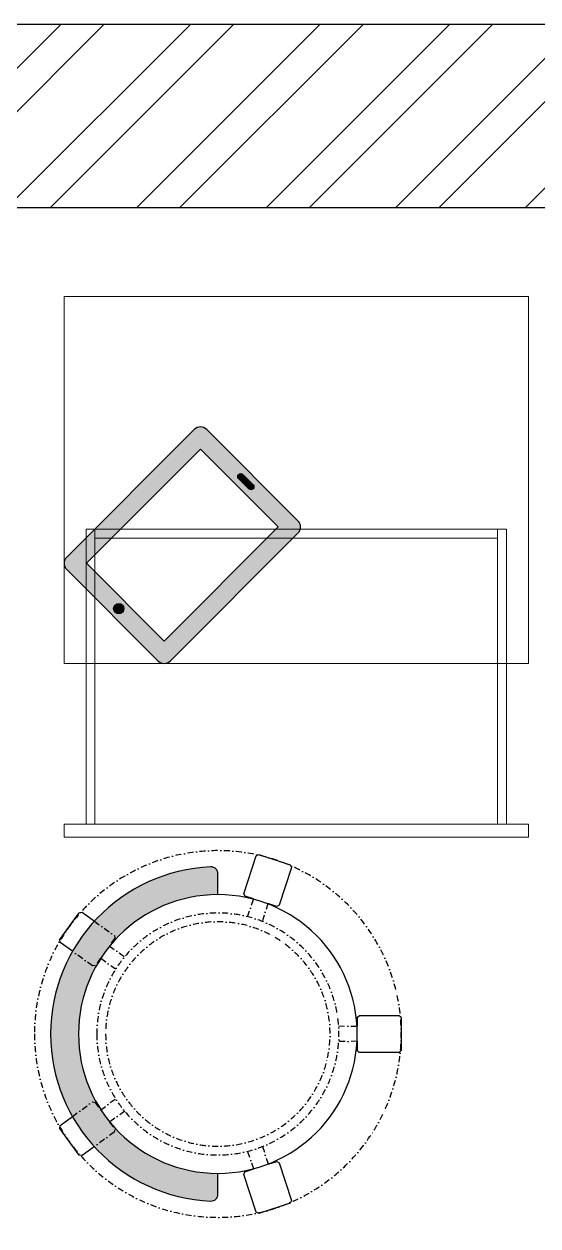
# Model space of a CAD drawing. Header units: feet. Extents: x 9822605 to 9831577, y -6321035 to -6309162.
# Drawn here: x 9829842 to 9830542, y -6310800 to -6309162 of the extents above; entities that cross this region are included whole.
import ezdxf

# ---------------------------------------------------------------- set-up
doc = ezdxf.new("R2010")
doc.units = ezdxf.units.FT
doc.header["$LTSCALE"] = 33
doc.header["$MEASUREMENT"] = 0
doc.linetypes.add('DASHDOT2', pattern=[0.5, 0.25, -0.125, 0, -0.125])
doc.layers.add('A-WALL', color=1, linetype='Continuous')
for name, color, linetype, lineweight in [('A-WALL HATCH', 251, 'Continuous', 0), ('HATCH', 9, 'Continuous', 9), ('LENS-FURNITURE', 13, 'Continuous', 9), ('LENS_DIMENSION', 193, 'Continuous', 0), ('LN-ELEVATION-1', 81, 'Continuous', 25)]:
    doc.layers.add(name, color=color, linetype=linetype, lineweight=lineweight)

# ---------------------------------------------------------------- blocks, each defined once
blk = doc.blocks.new('A$Ce17e40e3')
at = {"layer": 'A-WALL HATCH'}
h = blk.add_hatch(dxfattribs=at)
h.set_pattern_fill('ANSI32', color=256, scale=333)
h.set_pattern_definition([(45, (-3369284.056322761, 5461477.934176651), (-88.29995930067012, 88.29995930067012), []), (45, (-3369225.189683326, 5461477.934176651), (-88.29995930067012, 88.29995930067012), [])])
h.paths.add_polyline_path([(865.8190981862135, 10113.99252484925), (-4031.529738980345, 10113.99252484925), (-4031.52973898081, 9863.992524849251), (-247.6227622660808, 9863.992524849251), (615.8190981862134, 9863.992524849251), (615.8190981862134, 7464.132059751078), (-339.0460180821829, 7464.132059751078), (-339.0460180821829, 1737.480897003784), (-89.04601808218285, 1737.480897003784), (-89.04601808218285, 7214.132059751078), (865.8190981862135, 7214.132059751078)])
h.paths.add_polyline_path([(-4285.483227360528, 10113.99252484925), (-7751.948343607597, 10113.99252484925), (-7751.948343608063, 9863.992524849251), (-6113.948343622964, 9863.992524849251), (-5986.971599433105, 9863.992524849251), (-4285.483227360528, 9863.992524849251)])
h.paths.add_polyline_path([(-7891.622762206477, 8124.411129513756), (-5986.971599433105, 8124.411129513756), (-5986.971599433105, 9114.829734159632), (-6113.948343622964, 9114.829734159632), (-6113.948343622964, 8251.387873699889), (-7891.622762206477, 8251.387873699889), (-7891.622762206477, 9673.527408571914), (-8106.069273847621, 9673.527408571914), (-8106.069273847621, 6676.876245802268), (-7891.622762206477, 6676.876245802268)])
h.paths.add_polyline_path([(-7856.06927384762, 6346.736710922793), (-8106.069273847621, 6346.736710922793), (-8106.069273847621, 3426.271594664082), (-7856.06927384762, 3426.271594664082)])
h.paths.add_polyline_path([(-7856.06927384762, 3019.946013273671), (-8106.069273847621, 3019.946013273671), (-8106.069273847621, 1115.294850496575), (-7856.06927384762, 1115.294850496575)])
at = {"layer": 'A-WALL'}
for p, q in [((-8106.069273847621, 10113.99252484925), (865.8190981862135, 10113.99252484925)), ((-4031.52973898081, 9863.992524849251), (-247.6227622660808, 9863.992524849251)), ((-247.6227622660808, 9863.992524849251), (615.8190981862134, 9863.992524849251))]:
    blk.add_line(p, q, dxfattribs=at)
blk = doc.blocks.new('TRIAL SET CABINET 633x500')
at = {"layer": 'LENS-FURNITURE'}
h = blk.add_hatch(color=9, dxfattribs=at)
h.dxf.hatch_style = 1
edge = h.paths.add_edge_path()
edge.add_line((-8.54246803093703, -981.9670201920668), (115.9083254579454, -857.5162267031847))
edge.add_arc((107.4230440836399, -849.030945328879), 12.00000000009463, 315, 405)
edge.add_line((115.9083254579454, -840.5456639545736), (-58.03994271345434, -666.5973957831737))
edge.add_arc((-66.52522408775982, -675.0826771574792), 12.00000000009463, 45.00000000000002, 135)
edge.add_line((-75.01050546206531, -666.5973957831737), (-199.4612989509478, -791.0481892720562))
edge.add_arc((-190.9760175766423, -799.5334706454303), 11.99999999943607, 135.0000000031442, 225.0000000031442)
edge.add_line((-199.4612989500165, -808.0187520197359), (-25.5130307786167, -981.967020191136))
edge.add_arc((-17.02774940431148, -973.4817388177615), 11.99999999943605, 224.9999999968574, 314.9999999968578)
h.paths.add_polyline_path([(-17.02774940524252, -955.0969625067663), (89.03826777357607, -849.0309453279477), (-66.52522408775982, -693.4674534666119), (-172.5912412665784, -799.5334706454305)], flags=16)
edge = h.paths.add_edge_path(flags=16)
edge.add_line((-138.2965623782947, -741.9042679787381), (-124.1544267544522, -727.7621323548956))
edge.add_arc((-121.3259996296837, -730.5905594796641), 4.000000000031514, 45.00000000000051, 134.9999999999996, ccw=False)
edge.add_arc((-121.3259996296838, -730.5905594796641), 4.000000000031584, -45.000000000000625, 44.999999999999375, ccw=False)
edge.add_line((-118.4975725049153, -733.4189866044327), (-132.6397081287578, -747.561122228275))
edge.add_arc((-135.4681352535263, -744.7326951035067), 4.000000000031524, 225.0000000000006, 314.99999999999966, ccw=False)
edge.add_arc((-135.4681352535261, -744.7326951035066), 4.000000000031665, 135.0000000000006, 225.0000000000006, ccw=False)
edge = h.paths.add_edge_path(flags=16)
edge.add_arc((44.84409394953398, -910.9027886827243), 7, 0, 360)
at = {"layer": 'LENS-FURNITURE', "lineweight": 0}
h = blk.add_hatch(dxfattribs=at)
h.set_pattern_fill('ANSI31', color=252, scale=10, angle=405)
h.set_pattern_definition([(90, (-3772352.875833935, -3684050.327587578), (-1.25, 2e-16), [])])
edge = h.paths.add_edge_path()
edge.add_line((-138.2965623782947, -741.9042679787381), (-124.1544267544522, -727.7621323548956))
edge.add_arc((-121.3259996296837, -730.5905594796641), 4.000000000031514, 45.00000000000051, 134.9999999999996, ccw=False)
edge.add_arc((-121.3259996296838, -730.5905594796641), 4.000000000031584, -45.000000000000625, 44.999999999999375, ccw=False)
edge.add_line((-118.4975725049153, -733.4189866044327), (-132.6397081287578, -747.561122228275))
edge.add_arc((-135.4681352535263, -744.7326951035067), 4.000000000031524, 225.0000000000006, 314.99999999999966, ccw=False)
edge.add_arc((-135.4681352535261, -744.7326951035066), 4.000000000031665, 135.0000000000006, 225.0000000000006, ccw=False)
edge = h.paths.add_edge_path()
edge.add_arc((44.84409394953398, -910.9027886827243), 7, 0, 360)
at = {"layer": 'LENS-FURNITURE'}
blk.add_lwpolyline([(119.4230440827086, -352.4817388160154), (119.4230440827086, -985.4817388160156), (-380.5769559172913, -985.4817388160156), (-380.5769559172913, -352.4817388160154)], close=True, dxfattribs=at)
at = {"layer": 'LENS-FURNITURE', "color": 146}
for points in [[(338.5359051078558, -352.4817388160154), (338.5359051078558, -985.4817388160156), (356.5359051078559, -985.4817388160156), (356.5359051078559, -352.4817388160154)], [(-63.4640948921442, -382.4817388160154), (-63.4640948921442, -394.4817388160154), (338.5359051078558, -394.4817388160154), (338.5359051078558, -382.4817388160154)], [(-63.4640948921442, -394.4817388160154), (-63.4640948921442, -943.4817388160153), (-51.4640948921442, -943.4817388160153), (-51.4640948921442, -394.4817388160154)], [(-63.4640948921442, -955.4817388160152), (-63.4640948921442, -943.4817388160153), (338.5359051078558, -943.4817388160153), (338.5359051078558, -955.4817388160152)]]:
    blk.add_lwpolyline(points, close=True, dxfattribs=at)
at = {"layer": 'LENS-FURNITURE', "color": 18, "lineweight": 30}
for points in [[(-8.54246803093703, -981.9670201920668), (115.9083254579454, -857.5162267031847, 0.4142135623730951), (115.9083254579454, -840.5456639545736), (-58.03994271345434, -666.5973957831737, 0.4142135623730951), (-75.01050546206531, -666.5973957831737), (-199.4612989509478, -791.0481892720562, 0.4142135623730951), (-199.4612989500165, -808.0187520197359), (-25.51303077861669, -981.967020191136, 0.4142135623730951)], [(-138.2965623782947, -741.9042679787381), (-124.1544267544522, -727.7621323548956, -0.4142135623730951), (-118.4975725049153, -727.7621323548956), (-118.4975725049153, -727.7621323548956, -0.4142135623730951), (-118.4975725049153, -733.4189866044327), (-132.6397081287578, -747.561122228275, -0.4142135623730951), (-138.2965623782947, -747.561122228275), (-138.2965623782947, -747.561122228275, -0.4142135623730951)]]:
    blk.add_lwpolyline(points, format="xyb", close=True, dxfattribs=at)
blk.add_lwpolyline([(-17.02774940524252, -955.0969625067663), (89.03826777357607, -849.0309453279477), (-66.52522408775982, -693.4674534666119), (-172.5912412665784, -799.5334706454305)], close=True, dxfattribs=at)
blk.add_circle((44.84409394953398, -910.9027886827243), 7, dxfattribs=at)
blk = doc.blocks.new('DR STOOL')
at = {"layer": 'HATCH'}
h = blk.add_hatch(dxfattribs=at)
h.set_pattern_fill('ANSI36', color=250, angle=-90.00000000000001)
h.set_pattern_definition([(315, (-227.8099174643867, 917.3997257252777), (6.173926083235043, -1.683798022700468), [7.9375, -1.587499999999999, 0, -1.587499999999999])])
edge = h.paths.add_edge_path()
edge.add_line((-190.0000000041909, 4.511094e-10), (-218.6899174675346, 4.511094e-10))
edge.add_arc((-218.6899174670689, 9.120000000388245), 9.119999999940092, 177.6119845363388, 269.9999999996136, ccw=False)
edge.add_arc((-1.8626451e-09, 3.565219e-10), 228.000000002257, 2.3880154632688004, 177.6119845367313, ccw=False)
edge.add_arc((218.6899174633436, 9.120000000497384), 9.120000000051716, -90.00000000034493, 2.3880154629299, ccw=False)
edge.add_line((218.6899174633436, 4.511094e-10), (190, 4.511094e-10))
edge.add_arc((-1.8626451e-09, 4.511094e-10), 190.000000001979, -1.27e-14, 180)
at = {"layer": 'LN-ELEVATION-1', "color": 1, "ltscale": 100}
for p, q in [((-128.6221585394814, 215.4841044476634), (-165.2704676063731, 189.0243927398114)), ((-124.7228340068832, 214.8545704018979), (-128.6221585394814, 215.4841044476634)), ((-112.6981821293011, 198.1996966340157), (-124.7228340068832, 214.8545704018979)), ((124.7553772013634, 214.9803744515593), (112.5488144652918, 198.2845540212292)), ((128.7014972954057, 215.5933048763618), (124.7553772013634, 214.9803744515593)), ((128.7014972954057, 215.5933048763618), (124.7553772013634, 214.9803744515593)), ((165.1911288509145, 188.915192311113), (128.7014972954057, 215.5933048763618)), ((165.1911288509145, 188.915192311113), (128.7014972954057, 215.5933048763618)), ((-165.2704676063731, 189.0243927398114), (-165.9069543029182, 185.0820035930228)), ((-165.9069543029182, 185.0820035930228), (-153.8003208162263, 168.3135803133482)), ((153.6734594982117, 168.4294150282658), (165.7973639420234, 185.0121775862135)), ((165.7973639420234, 185.0121775862135), (165.1911288509145, 188.915192311113)), ((165.7973639420234, 185.0121775862135), (165.1911288509145, 188.915192311113)), ((-191.2928382232785, -35.45407700946089), (-242.9550312487409, -52.24013893969095)), ((-187.9259491492994, -37.1695928365807), (-191.2928382232785, -35.45407700946089)), ((-184.1424400564283, -48.81403796559607), (-187.9259491492994, -37.1695928365807)), ((188.0651108901948, -36.96233201187715), (184.0504167033359, -49.19388854173303)), ((191.3981811110861, -35.27656588272658), (188.0651108901948, -36.96233201187715)), ((243.0100176925771, -52.21682526778022), (191.3981811110861, -35.27656588272658)), ((-242.9550312487409, -52.24013893969095), (-244.7482102331705, -55.75945052818861)), ((-244.7482102331705, -55.75945052818861), (-230.7800458371639, -98.74904560100549)), ((230.715890809428, -98.7280946081737), (244.8123673382215, -55.78040257930116)), ((244.8123673382215, -55.78040257930116), (243.0100176925771, -52.21682526778022)), ((-173.8639617776498, -80.4479453730819), (-177.8421125086024, -68.2044548037811)), ((-175.5596735184081, -83.7759667420105), (-173.8639617776498, -80.4479453730819)), ((177.6922140880488, -68.56540505095472), (173.8739495249465, -80.1985000452405)), ((173.8739495249465, -80.1985000452405), (175.5794035866856, -83.5704969359358)), ((-227.2218665438704, -100.5620286722478), (-175.5596735184081, -83.7759667420105)), ((175.5794035866856, -83.5704969359358), (227.1912401677109, -100.5107563209894)), ((-230.7800458371639, -98.74904560100549), (-227.2218665438704, -100.5620286722478)), ((227.1912401677109, -100.5107563209894), (230.715890809428, -98.7280946081737)), ((-22.72193054761737, -190.2142363802995), (-25.39390889601782, -192.886214728569)), ((-25.39390889601782, -192.886214728569), (-25.39390889601782, -247.2070584567482)), ((-10.47823652112856, -190.2142363802995), (-22.72193054761737, -190.2142363802995)), ((22.78362171910703, -190.2142363802995), (9.910054048988968, -190.2142363802995)), ((25.42475448176265, -192.8553691428751), (22.78362171910703, -190.2142363802995)), ((25.42475448176265, -247.1762128710543), (25.42475448176265, -192.8553691428751)), ((-25.39390889601782, -247.2070584567482), (-22.60096735274419, -250)), ((-22.60096735274419, -250), (22.60096735274419, -250)), ((22.60096735274419, -250), (25.42475448176265, -247.1762128710543))]:
    blk.add_line(p, q, dxfattribs=at)
at = {"layer": 'LN-ELEVATION-1', "linetype": 'DASHDOT2'}
for p, q in [((-92.92521573789418, 170.8129362839827), (-112.6981821293011, 198.1996966340157)), ((112.5488144652918, 198.2845540212292), (92.69529851106927, 171.1294289919315)), ((-153.8003208162263, 168.3135803133482), (-134.1093360339291, 141.0403694751003)), ((-103.4542870586738, 159.9154408004979), (-93.52748446213081, 167.0824927485227)), ((-93.52748446213081, 167.0824927485227), (-92.92521573789418, 170.8129362839827)), ((92.69529851106927, 171.1294289919315), (93.26858203159645, 167.4385604566923)), ((93.26858203159645, 167.4385604566923), (103.6608748426661, 159.8406005539291)), ((133.7372852512635, 141.1612321265929), (153.6734594982117, 168.4294150282658)), ((-130.4219571123831, 140.4450534014686), (-119.9844727469608, 147.9808124662595)), ((-119.9844727469608, 147.9808124662595), (-105.3687285655178, 126.9741353208374)), ((-88.15393704269081, 139.4771787207864), (-103.4542870586738, 159.9154408004979)), ((103.6608748426661, 159.8406005539291), (88.19885099539533, 139.4487815762331)), ((105.4096150295809, 126.94019481352), (120.1194891873747, 147.8074627162714)), ((120.1194891873747, 147.8074627162714), (130.0033113472163, 140.5812532722048)), ((-134.1093360339291, 141.0403694751003), (-130.4219571123831, 140.4450534014686)), ((130.0033113472163, 140.5812532722048), (133.7372852512635, 141.1612321265929)), ((-159.954806596972, -40.49024384317454), (-184.1424400564283, -48.81403796559607)), ((184.0504167033359, -49.19388854173303), (159.8786162491887, -40.79004861696012)), ((-177.8421125086024, -68.2044548037811), (-153.4148110738024, -60.73628028803068)), ((153.3006618716754, -61.02382378749462), (177.6922140880488, -68.56540505095472)), ((-10.92024635523557, -164.6382343793375), (-10.47823652112856, -190.2142363802995)), ((9.910054048988968, -190.2142363802995), (10.35584833659231, -164.674698740353))]:
    blk.add_line(p, q, dxfattribs=at)
at = {"layer": 'LN-ELEVATION-1', "color": 1, "ltscale": 100}
blk.add_lwpolyline([(-190.0000000023283, 0), (-218.6899174656719, 0, -0.4264743413925903), (-227.8019973598421, 9.5, -0.959166304662544), (227.8019973593764, 9.5, -0.4264743413925903), (218.6899174647406, 0), (190.0000000013969, 0)], format="xyb", dxfattribs=at)
at = {"layer": 'LN-ELEVATION-1', "linetype": 'DASHDOT2'}
for radius in [250, 165, 153]:
    blk.add_circle((0, 0), radius, dxfattribs=at)
at = {"layer": 'LN-ELEVATION-1', "color": 1, "ltscale": 100}
blk.add_circle((0, 0), 190, dxfattribs=at)

msp = doc.modelspace()

# ---------------------------------------------------------------- block references
at = {"layer": 'LENS-FURNITURE', "rotation": 270}
msp.add_blockref('TRIAL SET CABINET 633x500', (9830881.605445884, -6309913.829208004), dxfattribs=at)
at = {"layer": 'LENS-FURNITURE', "xscale": -1, "rotation": 90}
msp.add_blockref('DR STOOL', (9830105.766971115, -6310538.573657368), dxfattribs=at)
at = {"layer": 'LENS_DIMENSION'}
msp.add_blockref('A$Ce17e40e3', (9830711.452604722, -6319275.566271033), dxfattribs=at)

doc.saveas('drawing.dxf')
